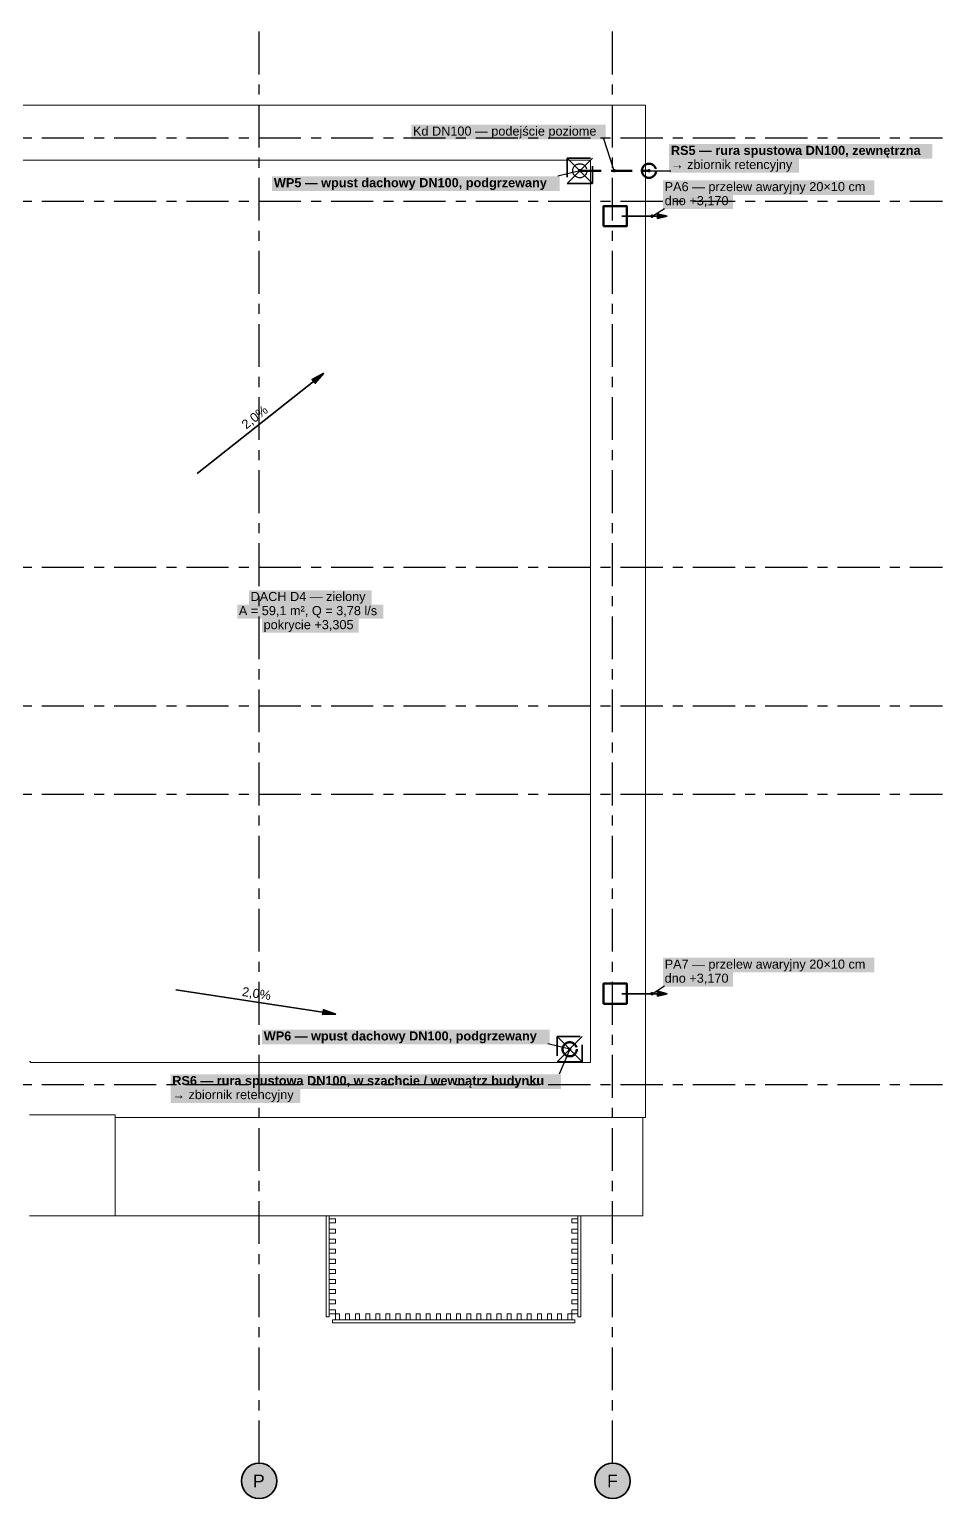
# Model space of a CAD drawing. Header units: metres. Extents: x -4.1 to 68, y -4.1 to 12.3.
# Drawn here: x 12.6 to 21.64, y -4.1 to 10.45 of the extents above; entities that cross this region are included whole.
import ezdxf

# ---------------------------------------------------------------- set-up
doc = ezdxf.new("R2010")
doc.units = ezdxf.units.M
for name, pattern in [('KRESKA_DLUGA', [9.45, 8.4, -1.05]), ('KRESKOWA', [5.25, 4.2, -1.05]), ('PUNKTOWA', [10.5, 8.4, -1.05, 0, -1.05])]:
    doc.linetypes.add(name, pattern=pattern)
doc.layers.add('A-MASKA', color=7, linetype='Continuous', lineweight=18)
doc.layers.add('S-OPISY', color=2, linetype='Continuous', lineweight=25)
for name, color, linetype, lineweight, true_color in [('I-OSIE', 8, 'PUNKTOWA', 18, 0x7a7a7a), ('I-PODKLAD', 8, 'Continuous', 18, 0x9a9a9a), ('S-DESZCZ', 150, 'KRESKA_DLUGA', 35, 0x00808a)]:
    doc.layers.add(name, color=color, linetype=linetype, lineweight=lineweight, true_color=true_color)
doc.styles.add('PL_ARIAL', font='arial.ttf')
doc.styles.add('PL_ARIAL_B', font='arialbd.ttf')

msp = doc.modelspace()

# ---------------------------------------------------------------- hatches: boundary and pattern name
at = {"layer": 'A-MASKA', "true_color": 0xffffff}
for points in [[(16.381, 9.361), (18.306, 9.361), (18.306, 9.506), (16.381, 9.506)], [(18.934, 9.169), (21.542, 9.169), (21.542, 9.314), (18.934, 9.314)], [(18.934, 9.03), (20.219, 9.03), (20.219, 9.175), (18.934, 9.175)], [(15.003, 8.849), (17.851, 8.849), (17.851, 8.994), (15.003, 8.994)], [(18.873, 8.811), (20.966, 8.811), (20.966, 8.956), (18.873, 8.956)], [(18.873, 8.671), (19.566, 8.671), (19.566, 8.816), (18.873, 8.816)], [(14.775, 4.754), (15.99, 4.754), (15.99, 4.894), (14.775, 4.894)], [(14.659, 4.614), (16.106, 4.614), (16.106, 4.754), (14.659, 4.754)], [(14.904, 4.475), (15.861, 4.475), (15.861, 4.615), (14.904, 4.615)], [(18.873, 1.111), (20.966, 1.111), (20.966, 1.256), (18.873, 1.256)], [(18.873, 0.971), (19.566, 0.971), (19.566, 1.116), (18.873, 1.116)], [(14.903, 0.399), (17.751, 0.399), (17.751, 0.544), (14.903, 0.544)], [(13.998, -0.042), (17.864, -0.042), (17.864, 0.103), (13.998, 0.103)], [(13.998, -0.182), (15.283, -0.182), (15.283, -0.037), (13.998, -0.037)]]:
    msp.add_hatch(color=7, dxfattribs=at).paths.add_polyline_path(points)
at = {"layer": 'I-OSIE', "true_color": 0xffffff}
for points in [[(15.05, -3.925), (15.049, -3.902), (15.044, -3.88), (15.037, -3.858), (15.027, -3.837), (15.014, -3.818), (14.999, -3.801), (14.982, -3.786), (14.963, -3.773), (14.942, -3.763), (14.92, -3.756), (14.898, -3.751), (14.875, -3.75), (14.852, -3.751), (14.83, -3.756), (14.808, -3.763), (14.787, -3.773), (14.768, -3.786), (14.751, -3.801), (14.736, -3.818), (14.723, -3.837), (14.713, -3.858), (14.706, -3.88), (14.701, -3.902), (14.7, -3.925), (14.701, -3.948), (14.706, -3.97), (14.713, -3.992), (14.723, -4.013), (14.736, -4.032), (14.751, -4.049), (14.768, -4.064), (14.787, -4.077), (14.808, -4.087), (14.83, -4.094), (14.852, -4.099), (14.875, -4.1), (14.898, -4.099), (14.92, -4.094), (14.942, -4.087), (14.963, -4.077), (14.982, -4.064), (14.999, -4.049), (15.014, -4.032), (15.027, -4.013), (15.037, -3.992), (15.044, -3.97), (15.049, -3.948)], [(18.55, -3.925), (18.549, -3.902), (18.544, -3.88), (18.537, -3.858), (18.527, -3.837), (18.514, -3.818), (18.499, -3.801), (18.482, -3.786), (18.462, -3.773), (18.442, -3.763), (18.42, -3.756), (18.398, -3.751), (18.375, -3.75), (18.352, -3.751), (18.33, -3.756), (18.308, -3.763), (18.288, -3.773), (18.268, -3.786), (18.251, -3.801), (18.236, -3.818), (18.223, -3.837), (18.213, -3.858), (18.206, -3.88), (18.201, -3.902), (18.2, -3.925), (18.201, -3.948), (18.206, -3.97), (18.213, -3.992), (18.223, -4.013), (18.236, -4.032), (18.251, -4.049), (18.268, -4.064), (18.288, -4.077), (18.308, -4.087), (18.33, -4.094), (18.352, -4.099), (18.375, -4.1), (18.398, -4.099), (18.42, -4.094), (18.442, -4.087), (18.462, -4.077), (18.482, -4.064), (18.499, -4.049), (18.514, -4.032), (18.527, -4.013), (18.537, -3.992), (18.544, -3.97), (18.549, -3.948)]]:
    msp.add_hatch(color=7, dxfattribs=at).paths.add_polyline_path(points)
at = {"layer": 'S-DESZCZ', "true_color": 0x000000}
for points in [[(18.752, 9.05), (18.752, 9.055), (18.75, 9.059), (18.747, 9.062), (18.744, 9.065), (18.74, 9.067), (18.735, 9.068), (18.73, 9.067), (18.726, 9.065), (18.723, 9.062), (18.72, 9.059), (18.718, 9.055), (18.718, 9.05), (18.718, 9.045), (18.72, 9.041), (18.723, 9.038), (18.726, 9.035), (18.73, 9.033), (18.735, 9.033), (18.74, 9.033), (18.744, 9.035), (18.747, 9.038), (18.75, 9.041), (18.752, 9.045)], [(18.915, 8.6), (18.818, 8.576), (18.818, 8.624)], [(18.915, 0.9), (18.818, 0.876), (18.818, 0.924)], [(17.967, 0.35), (17.967, 0.355), (17.965, 0.359), (17.962, 0.362), (17.959, 0.365), (17.955, 0.367), (17.95, 0.367), (17.945, 0.367), (17.941, 0.365), (17.938, 0.362), (17.935, 0.359), (17.933, 0.355), (17.933, 0.35), (17.933, 0.345), (17.935, 0.341), (17.938, 0.338), (17.941, 0.335), (17.945, 0.333), (17.95, 0.332), (17.955, 0.333), (17.959, 0.335), (17.962, 0.338), (17.965, 0.341), (17.967, 0.345)]]:
    msp.add_hatch(color=7, dxfattribs=at).paths.add_polyline_path(points)
at = {"layer": 'S-OPISY', "true_color": 0x000000}
for points in [[(18.067, 9.05), (18.067, 9.055), (18.065, 9.059), (18.062, 9.062), (18.059, 9.065), (18.055, 9.067), (18.05, 9.068), (18.045, 9.067), (18.041, 9.065), (18.038, 9.062), (18.035, 9.059), (18.033, 9.055), (18.033, 9.05), (18.033, 9.045), (18.035, 9.041), (18.038, 9.038), (18.041, 9.035), (18.045, 9.033), (18.05, 9.033), (18.055, 9.033), (18.059, 9.035), (18.062, 9.038), (18.065, 9.041), (18.067, 9.045)], [(18.41, 9.05), (18.409, 9.055), (18.408, 9.059), (18.405, 9.062), (18.401, 9.065), (18.397, 9.067), (18.392, 9.068), (18.388, 9.067), (18.384, 9.065), (18.38, 9.062), (18.377, 9.059), (18.376, 9.055), (18.375, 9.05), (18.376, 9.045), (18.377, 9.041), (18.38, 9.038), (18.384, 9.035), (18.388, 9.033), (18.392, 9.033), (18.397, 9.033), (18.401, 9.035), (18.405, 9.038), (18.408, 9.041), (18.409, 9.045)], [(18.752, 9.05), (18.752, 9.055), (18.75, 9.059), (18.747, 9.062), (18.744, 9.065), (18.74, 9.067), (18.735, 9.068), (18.73, 9.067), (18.726, 9.065), (18.723, 9.062), (18.72, 9.059), (18.718, 9.055), (18.718, 9.05), (18.718, 9.045), (18.72, 9.041), (18.723, 9.038), (18.726, 9.035), (18.73, 9.033), (18.735, 9.033), (18.74, 9.033), (18.744, 9.035), (18.747, 9.038), (18.75, 9.041), (18.752, 9.045)], [(18.782, 8.6), (18.782, 8.605), (18.78, 8.609), (18.777, 8.612), (18.774, 8.615), (18.77, 8.617), (18.765, 8.617), (18.76, 8.617), (18.756, 8.615), (18.753, 8.612), (18.75, 8.609), (18.748, 8.605), (18.748, 8.6), (18.748, 8.595), (18.75, 8.591), (18.753, 8.588), (18.756, 8.585), (18.76, 8.583), (18.765, 8.582), (18.77, 8.583), (18.774, 8.585), (18.777, 8.588), (18.78, 8.591), (18.782, 8.595)], [(15.515, 7.044), (15.43, 6.945), (15.399, 6.984)], [(18.782, 0.9), (18.782, 0.905), (18.78, 0.909), (18.777, 0.912), (18.774, 0.915), (18.77, 0.917), (18.765, 0.917), (18.76, 0.917), (18.756, 0.915), (18.753, 0.912), (18.75, 0.909), (18.748, 0.905), (18.748, 0.9), (18.748, 0.895), (18.75, 0.891), (18.753, 0.888), (18.756, 0.885), (18.76, 0.883), (18.765, 0.883), (18.77, 0.883), (18.774, 0.885), (18.777, 0.888), (18.78, 0.891), (18.782, 0.895)], [(15.634, 0.698), (15.504, 0.693), (15.511, 0.742)], [(17.967, 0.35), (17.967, 0.355), (17.965, 0.359), (17.962, 0.362), (17.959, 0.365), (17.955, 0.367), (17.95, 0.367), (17.945, 0.367), (17.941, 0.365), (17.938, 0.362), (17.935, 0.359), (17.933, 0.355), (17.933, 0.35), (17.933, 0.345), (17.935, 0.341), (17.938, 0.338), (17.941, 0.335), (17.945, 0.333), (17.95, 0.332), (17.955, 0.333), (17.959, 0.335), (17.962, 0.338), (17.965, 0.341), (17.967, 0.345)], [(17.967, 0.35), (17.967, 0.355), (17.965, 0.359), (17.962, 0.362), (17.959, 0.365), (17.955, 0.367), (17.95, 0.367), (17.945, 0.367), (17.941, 0.365), (17.938, 0.362), (17.935, 0.359), (17.933, 0.355), (17.933, 0.35), (17.933, 0.345), (17.935, 0.341), (17.938, 0.338), (17.941, 0.335), (17.945, 0.333), (17.95, 0.332), (17.955, 0.333), (17.959, 0.335), (17.962, 0.338), (17.965, 0.341), (17.967, 0.345)]]:
    msp.add_hatch(color=7, dxfattribs=at).paths.add_polyline_path(points)

# ---------------------------------------------------------------- linework, layer by layer
at = {"layer": 'I-OSIE', "linetype": 'PUNKTOWA', "lineweight": 25, "ltscale": 0.050462, "flags": 128}
for points in [[(14.875, -3.75), (14.875, 10.45)], [(18.375, -3.75), (18.375, 10.45)]]:
    msp.add_lwpolyline(points, dxfattribs=at)
at = {"layer": 'I-OSIE', "linetype": 'PUNKTOWA', "lineweight": 25, "ltscale": 0.049556, "flags": 128}
for points in [[(-3.75, 9.375), (21.642, 9.375)], [(-3.75, 8.75), (21.642, 8.75)], [(-3.75, 5.125), (21.642, 5.125)], [(-3.75, 3.75), (21.642, 3.75)], [(-3.75, 2.875), (21.642, 2.875)], [(-3.75, 0), (21.642, 0)]]:
    msp.add_lwpolyline(points, dxfattribs=at)
at = {"layer": 'I-OSIE', "linetype": 'Continuous', "lineweight": 35, "ltscale": 0.05}
for centre in [(14.875, -3.925), (18.375, -3.925)]:
    msp.add_circle(centre, 0.175, dxfattribs=at)
at = {"layer": 'I-PODKLAD', "lineweight": 18, "ltscale": 0.05, "true_color": 0x777777}
for points in [[(11.675, 9.075), (11.675, 9.7), (18.7, 9.7), (18.7, -0.325), (13.45, -0.325)], [(12.601, 0.23), (12.61, 0.23), (12.61, 0.22), (18.155, 0.22), (18.155, 9.155), (12.23, 9.155), (12.23, 9.08), (12.33, 9.08), (12.33, 8.795), (12.325, 8.795)], [(12.601, -0.3), (13.45, -0.3), (13.45, -1.3), (12.601, -1.3)], [(18.675, -0.326), (18.675, -1.3), (13.45, -1.3)], [(15.57, -2.271), (15.57, -2.3), (15.54, -2.3), (15.54, -1.3)], [(15.57, -1.3), (15.57, -1.329)], [(18.06, -1.3), (18.06, -2.3), (18.03, -2.3), (18.03, -2.271)], [(18.03, -1.329), (18.03, -1.3)], [(15.63, -1.37), (15.57, -1.37), (15.57, -1.33), (15.63, -1.33), (15.63, -1.37)], [(15.57, -1.371), (15.57, -1.429)], [(15.63, -1.47), (15.57, -1.47), (15.57, -1.43), (15.63, -1.43), (15.63, -1.47)], [(17.97, -1.37), (17.97, -1.33), (18.03, -1.33), (18.03, -1.37), (17.97, -1.37)], [(17.97, -1.43), (18.03, -1.43), (18.03, -1.47), (17.97, -1.47), (17.97, -1.43)], [(18.03, -1.429), (18.03, -1.371)], [(15.57, -1.47), (15.57, -1.53)], [(15.63, -1.57), (15.57, -1.57), (15.57, -1.53), (15.63, -1.53), (15.63, -1.57)], [(15.57, -1.571), (15.57, -1.629)], [(17.97, -1.53), (18.03, -1.53), (18.03, -1.57), (17.97, -1.57), (17.97, -1.53)], [(18.03, -1.53), (18.03, -1.47)], [(18.03, -1.629), (18.03, -1.571)], [(15.63, -1.67), (15.57, -1.67), (15.57, -1.63), (15.63, -1.63), (15.63, -1.67)], [(15.57, -1.671), (15.57, -1.73)], [(15.63, -1.77), (15.57, -1.77), (15.57, -1.73), (15.63, -1.73), (15.63, -1.77)], [(17.97, -1.63), (18.03, -1.63), (18.03, -1.67), (17.97, -1.67), (17.97, -1.63)], [(17.97, -1.73), (18.03, -1.73), (18.03, -1.77), (17.97, -1.77), (17.97, -1.73)], [(18.03, -1.73), (18.03, -1.671)], [(15.57, -1.77), (15.57, -1.829)], [(15.63, -1.83), (15.63, -1.87), (15.57, -1.87), (15.57, -1.83), (15.63, -1.83)], [(15.57, -1.871), (15.57, -1.929)], [(17.97, -1.83), (18.03, -1.83), (18.03, -1.87), (17.97, -1.87), (17.97, -1.83)], [(18.03, -1.829), (18.03, -1.77)], [(18.03, -1.929), (18.03, -1.871)], [(15.63, -1.97), (15.57, -1.97), (15.57, -1.93), (15.63, -1.93), (15.63, -1.97)], [(15.57, -1.97), (15.57, -2.03)], [(15.63, -2.07), (15.57, -2.07), (15.57, -2.03), (15.63, -2.03), (15.63, -2.07)], [(17.97, -1.93), (18.03, -1.93), (18.03, -1.97), (17.97, -1.97), (17.97, -1.93)], [(17.97, -2.07), (17.97, -2.03), (18.03, -2.03), (18.03, -2.07), (17.97, -2.07)], [(18.03, -2.03), (18.03, -1.97)], [(15.57, -2.071), (15.57, -2.13)], [(15.63, -2.17), (15.57, -2.17), (15.57, -2.13), (15.63, -2.13), (15.63, -2.17)], [(15.57, -2.171), (15.57, -2.229)], [(17.97, -2.13), (18.03, -2.13), (18.03, -2.17), (17.97, -2.17), (17.97, -2.13)], [(18.03, -2.13), (18.03, -2.071)], [(18.03, -2.229), (18.03, -2.171)], [(15.63, -2.27), (15.57, -2.27), (15.57, -2.23), (15.63, -2.23), (15.63, -2.27)], [(15.63, -2.27), (15.67, -2.27), (15.67, -2.33), (15.63, -2.33), (15.63, -2.27)], [(15.77, -2.27), (15.77, -2.33), (15.73, -2.33), (15.73, -2.27), (15.77, -2.27)], [(15.83, -2.27), (15.87, -2.27), (15.87, -2.33), (15.83, -2.33), (15.83, -2.27)], [(15.97, -2.27), (15.97, -2.33), (15.93, -2.33), (15.93, -2.27), (15.97, -2.27)], [(16.07, -2.27), (16.07, -2.33), (16.03, -2.33), (16.03, -2.27), (16.07, -2.27)], [(16.17, -2.27), (16.17, -2.33), (16.13, -2.33), (16.13, -2.27), (16.17, -2.27)], [(16.23, -2.27), (16.27, -2.27), (16.27, -2.33), (16.23, -2.33), (16.23, -2.27)], [(16.37, -2.27), (16.37, -2.33), (16.33, -2.33), (16.33, -2.27), (16.37, -2.27)], [(16.47, -2.27), (16.47, -2.33), (16.43, -2.33), (16.43, -2.27), (16.47, -2.27)], [(16.57, -2.27), (16.57, -2.33), (16.53, -2.33), (16.53, -2.27), (16.57, -2.27)], [(16.67, -2.27), (16.67, -2.33), (16.63, -2.33), (16.63, -2.27), (16.67, -2.27)], [(16.77, -2.27), (16.77, -2.33), (16.73, -2.33), (16.73, -2.27), (16.77, -2.27)], [(16.87, -2.27), (16.87, -2.33), (16.83, -2.33), (16.83, -2.27), (16.87, -2.27)], [(16.93, -2.27), (16.97, -2.27), (16.97, -2.33), (16.93, -2.33), (16.93, -2.27)], [(17.07, -2.27), (17.07, -2.33), (17.03, -2.33), (17.03, -2.27), (17.07, -2.27)], [(17.17, -2.27), (17.17, -2.33), (17.13, -2.33), (17.13, -2.27), (17.17, -2.27)], [(17.27, -2.27), (17.27, -2.33), (17.23, -2.33), (17.23, -2.27), (17.27, -2.27)], [(17.37, -2.27), (17.37, -2.33), (17.33, -2.33), (17.33, -2.27), (17.37, -2.27)], [(17.47, -2.27), (17.47, -2.33), (17.43, -2.33), (17.43, -2.27), (17.47, -2.27)], [(17.57, -2.27), (17.57, -2.33), (17.53, -2.33), (17.53, -2.27), (17.57, -2.27)], [(17.63, -2.27), (17.67, -2.27), (17.67, -2.33), (17.63, -2.33), (17.63, -2.27)], [(17.77, -2.27), (17.77, -2.33), (17.73, -2.33), (17.73, -2.27), (17.77, -2.27)], [(17.87, -2.27), (17.87, -2.33), (17.83, -2.33), (17.83, -2.27), (17.87, -2.27)], [(17.97, -2.27), (17.97, -2.33), (17.93, -2.33), (17.93, -2.27), (17.97, -2.27)], [(17.97, -2.27), (17.97, -2.23), (18.03, -2.23), (18.03, -2.27), (17.97, -2.27)], [(17.971, -2.33), (18, -2.33), (18, -2.36), (15.6, -2.36), (15.6, -2.33), (15.63, -2.33)], [(15.671, -2.33), (15.729, -2.33)], [(15.771, -2.33), (15.829, -2.33)], [(15.87, -2.33), (15.93, -2.33)], [(15.97, -2.33), (16.029, -2.33)], [(16.07, -2.33), (16.13, -2.33)], [(16.171, -2.33), (16.23, -2.33)], [(16.27, -2.33), (16.329, -2.33)], [(16.37, -2.33), (16.43, -2.33)], [(16.471, -2.33), (16.529, -2.33)], [(16.57, -2.33), (16.63, -2.33)], [(16.671, -2.33), (16.73, -2.33)], [(16.77, -2.33), (16.829, -2.33)], [(16.87, -2.33), (16.93, -2.33)], [(16.971, -2.33), (17.029, -2.33)], [(17.07, -2.33), (17.13, -2.33)], [(17.171, -2.33), (17.23, -2.33)], [(17.27, -2.33), (17.329, -2.33)], [(17.37, -2.33), (17.43, -2.33)], [(17.471, -2.33), (17.529, -2.33)], [(17.57, -2.33), (17.63, -2.33)], [(17.671, -2.33), (17.73, -2.33)], [(17.77, -2.33), (17.829, -2.33)], [(17.87, -2.33), (17.93, -2.33)]]:
    msp.add_lwpolyline(points, dxfattribs=at)
at = {"layer": 'S-DESZCZ', "lineweight": 35, "ltscale": 0.05, "flags": 128}
for points in [[(17.925, 8.925), (18.175, 8.925), (18.175, 9.175), (17.925, 9.175)], [(18.915, 8.6), (18.818, 8.576), (18.818, 8.624)], [(18.915, 0.9), (18.818, 0.876), (18.818, 0.924)], [(17.825, 0.225), (18.075, 0.225), (18.075, 0.475), (17.825, 0.475)]]:
    msp.add_lwpolyline(points, close=True, dxfattribs=at)
at = {"layer": 'S-DESZCZ', "lineweight": 25, "ltscale": 0.05, "flags": 128}
for points in [[(17.925, 8.925), (18.175, 9.175)], [(18.175, 8.925), (17.925, 9.175)], [(17.825, 0.225), (18.075, 0.475)], [(18.075, 0.225), (17.825, 0.475)]]:
    msp.add_lwpolyline(points, dxfattribs=at)
at = {"layer": 'S-DESZCZ', "linetype": 'KRESKOWA', "lineweight": 50, "ltscale": 0.05, "flags": 128}
msp.add_lwpolyline([(18.05, 9.05), (18.735, 9.05)], dxfattribs=at)
at = {"layer": 'S-DESZCZ', "linetype": 'Continuous', "lineweight": 50, "ltscale": 0.05, "flags": 128}
for points in [[(18.285, 8.5), (18.515, 8.5), (18.515, 8.7), (18.285, 8.7)], [(18.285, 0.8), (18.515, 0.8), (18.515, 1), (18.285, 1)]]:
    msp.add_lwpolyline(points, close=True, dxfattribs=at)
at = {"layer": 'S-DESZCZ', "linetype": 'Continuous', "lineweight": 35, "ltscale": 0.05, "flags": 128}
for points in [[(18.465, 8.6), (18.915, 8.6)], [(18.465, 0.9), (18.915, 0.9)]]:
    msp.add_lwpolyline(points, dxfattribs=at)
at = {"layer": 'S-DESZCZ', "lineweight": 25, "ltscale": 0.05}
for centre in [(18.05, 9.05), (17.95, 0.35)]:
    msp.add_circle(centre, 0.07, dxfattribs=at)
at = {"layer": 'S-DESZCZ', "lineweight": 50, "ltscale": 0.05}
for centre in [(18.735, 9.05), (17.95, 0.35)]:
    msp.add_circle(centre, 0.07, dxfattribs=at)
at = {"layer": 'S-OPISY', "lineweight": 25, "ltscale": 0.05}
for points in [[(18.392, 9.05), (18.289, 9.367)], [(18.05, 9.05), (17.833, 8.995)], [(18.735, 9.05), (18.952, 9.05)], [(18.765, 8.6), (18.89, 8.677)], [(18.765, 0.9), (18.89, 0.977)], [(17.95, 0.35), (17.733, 0.405)], [(17.95, 0.35), (17.846, 0.103)]]:
    msp.add_lwpolyline(points, dxfattribs=at)
at = {"layer": 'S-OPISY', "lineweight": 35, "ltscale": 0.05}
for points in [[(15.515, 7.044), (15.43, 6.945), (15.399, 6.984)], [(15.634, 0.698), (15.504, 0.693), (15.511, 0.742)]]:
    msp.add_lwpolyline(points, close=True, dxfattribs=at)
for points in [[(14.26, 6.051), (15.429, 6.976)], [(14.051, 0.937), (15.525, 0.715)]]:
    msp.add_lwpolyline(points, dxfattribs=at)

# ---------------------------------------------------------------- texts
at = {"layer": 'I-OSIE', "style": 'PL_ARIAL'}
for s, p in [('P', (14.814, -3.987)), ('F', (18.32, -3.987))]:
    msp.add_text(s, height=0.125, dxfattribs=at).set_placement(p)
at = {"layer": 'S-OPISY'}
for s, style, p in [('Kd DN100 — podejście poziome', 'PL_ARIAL', (16.398, 9.398)), ('RS5 — rura spustowa DN100, zewnętrzna', 'PL_ARIAL_B', (18.952, 9.207)), ('→ zbiornik retencyjny', 'PL_ARIAL', (18.952, 9.067)), ('WP5 — wpust dachowy DN100, podgrzewany', 'PL_ARIAL_B', (15.021, 8.887)), ('PA6 — przelew awaryjny 20×10 cm', 'PL_ARIAL', (18.89, 8.848)), ('dno +3,170', 'PL_ARIAL', (18.89, 8.709)), ('DACH D4 — zielony', 'PL_ARIAL', (14.79, 4.789)), ('A = 59,1 m², Q = 3,78 l/s', 'PL_ARIAL', (14.674, 4.649)), ('pokrycie +3,305', 'PL_ARIAL', (14.919, 4.51)), ('PA7 — przelew awaryjny 20×10 cm', 'PL_ARIAL', (18.89, 1.148)), ('dno +3,170', 'PL_ARIAL', (18.89, 1.009)), ('WP6 — wpust dachowy DN100, podgrzewany', 'PL_ARIAL_B', (14.921, 0.437)), ('RS6 — rura spustowa DN100, w szachcie / wewnątrz budynku', 'PL_ARIAL_B', (14.015, -0.005)), ('→ zbiornik retencyjny', 'PL_ARIAL', (14.015, -0.144))]:
    msp.add_text(s, height=0.09, dxfattribs=dict(at, style=style)).set_placement(p)
at = {"layer": 'S-OPISY', "style": 'PL_ARIAL'}
for rotation, p in [(38.3547, (14.746, 6.486)), (-8.5556, (14.701, 0.879))]:
    msp.add_text('2,0%', height=0.09, rotation=rotation, dxfattribs=at).set_placement(p)

doc.saveas('drawing.dxf')
